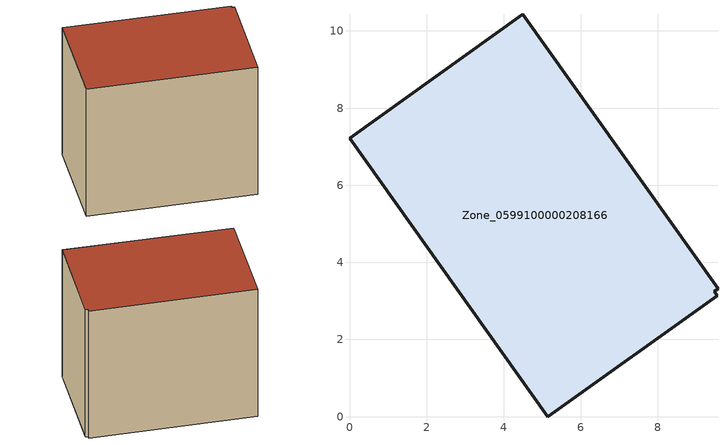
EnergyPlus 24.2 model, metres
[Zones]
Zone_0599100000208166
 floor ground (C_G): 0,7.22 4.49,10.43 9.56,3.32 9.46,3.25 9.53,3.14 5.14,0 z0
 wall outside (C_F): 4.49,10.43 0,7.22 5.14,0 9.53,3.14 9.46,3.25 9.56,3.32 4.49,10.43 z0:7.81
 roof outside (C_R): 0,7.22 5.14,0 9.53,3.14 9.46,3.25 9.56,3.32 4.49,10.43 z7.81
[BUILDING]
Pand.0599100000208166: North Axis=0; Terrain=City; Loads Convergence Tolerance Value=0.04; Temperature Convergence Tolerance Value=0.4; Solar Distribution=FullExterior; Maximum Number of Warmup Days=25; Minimum Number of Warmup Days=1
[Site:Location]
Rotterdam.The.Hague.AP_ZH_NLD Design_Conditions: Latitude=51.96; Longitude=4.45; Time Zone=1; Elevation=-4.5
[SITE:GROUNDTEMPERATURE:BUILDINGSURFACE]
18, 18, 18, 18, 18, 18, 18, 18, 18, 18, 18, 18
[MATERIAL] Thermal Absorptance=0.9; Solar Absorptance=0.7; Visible Absorptance=0.7
Name | Roughness | Thickness | Conductivity | Density | Specific Heat
G.TI.1975-1991 | MediumSmooth | 0.15 | 0.288461 | 540 | 1210
F.TI.1975-1991 | Rough | 0.3 | 0.230769 | 1920 | 840
R.TI.1975-1991 | MediumRough | 0.2 | 0.153846 | 1500 | 1000
[CONSTRUCTION]
C_G: G.TI.1975-1991
C_F: F.TI.1975-1991
C_R: R.TI.1975-1991
[ZONE]
Zone_0599100000208166: Type=1; Multiplier=1; Ceiling Height=Autocalculate; Volume=Autocalculate; Floor Area=autocalculate; Part of Total Floor Area=Yes
[ZONEINFILTRATION:DESIGNFLOWRATE]
Infil_Zone_0599100000208166: Zone or ZoneList or Space or SpaceList=Zone_0599100000208166; Schedule=AlwaysOn; Design Flow Rate Calculation Method=Flow/Area; Flow Rate per Floor Area=0.003; Constant Term Coefficient=1; Temperature Term Coefficient=0; Velocity Term Coefficient=0; Velocity Squared Term Coefficient=0
[HVACTEMPLATE:ZONE:IDEALLOADSAIRSYSTEM]
Zone_0599100000208166: Maximum Heating Supply Air Temperature=50; Minimum Cooling Supply Air Temperature=13; Maximum Heating Supply Air Humidity Ratio=0.0156; Minimum Cooling Supply Air Humidity Ratio=0.0077; Heating Limit=NoLimit; Cooling Limit=NoLimit; Dehumidification Control Type=ConstantSensibleHeatRatio; Cooling Sensible Heat Ratio=0.7; Dehumidification Setpoint=60; Humidification Control Type=None; Humidification Setpoint=30; Outdoor Air Method=None; Outdoor Air Flow Rate per Person=0.00944; Outdoor Air Flow Rate per Zone Floor Area=0; Outdoor Air Flow Rate per Zone=0; Demand Controlled Ventilation Type=None; Outdoor Air Economizer Type=NoEconomizer; Heat Recovery Type=None; Sensible Heat Recovery Effectiveness=0.7; Latent Heat Recovery Effectiveness=0.65
[ZONECONTROL:THERMOSTAT]
ThermostatControl_Zone_0599100000208166: Zone or ZoneList=Zone_0599100000208166; Control Type Schedule=DualSetpointControlType; Control 1=Thermostat_Zone_0599100000208166; Temperature Difference Between Cutout And Setpoint=0
[THERMOSTATSETPOINT:DUALSETPOINT]
Thermostat_Zone_0599100000208166: Heating Setpoint Temperature Schedule=HeatingSetpoint_Zone_0599100000208166; Cooling Setpoint Temperature Schedule=CoolingSetpoint_Zone_0599100000208166
[SCHEDULE:COMPACT]
HeatingSetpoint_Zone_0599100000208166: Through: 12/31, For: AllDays, Until: 24:00, 21
CoolingSetpoint_Zone_0599100000208166: Through: 12/31, For: AllDays, Until: 24:00, 24
DualSetpointControlType: Through: 12/31, For: AllDays, Until: 24:00, 4
AlwaysOn: Through: 12/31, For: AllDays, Until: 24:00, 1
